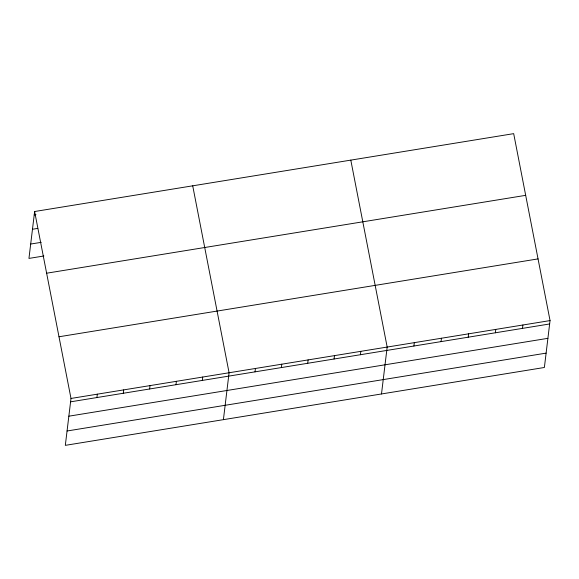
<?xml version="1.0" encoding="UTF-8"?>
<svg xmlns="http://www.w3.org/2000/svg" width="579" height="579" viewBox="0 0 579 579"><rect width="100%" height="100%" fill="white"/><g stroke="black" fill="none" stroke-linecap="round" stroke-linejoin="round"><path stroke-width="0.87" d="M34.624 211.516L70.993 398.453L65.318 445.352L544.376 367.484L550.05 320.585L513.682 133.648L34.624 211.516L28.95 258.415L43.881 255.983M96.932 397.549L97.337 394.169M123.276 393.271L123.689 389.891M149.628 388.987L150.033 385.607M175.973 384.702L176.385 381.322M202.324 380.417L202.73 377.038M223.407 419.659L229.081 372.76L192.713 185.816M255.021 371.856L255.426 368.476M281.365 367.571L281.778 364.191M307.717 363.286L308.122 359.906M334.061 359.009L334.474 355.629M360.413 354.724L360.818 351.344M381.496 393.959L387.17 347.06L350.802 160.122M413.905 346.025L414.318 342.652M441.053 341.617L441.466 338.237M468.201 337.202L468.606 333.822M495.349 332.787L495.754 329.415M522.497 328.38L522.902 325M34.219 214.896L35.97 214.606M32.482 229.255L37.751 228.401M30.687 244.048L41.225 242.34M46.624 273.208L525.681 195.34M58.993 336.768L538.05 258.9M70.993 398.453L550.05 320.585M70.58 401.833L549.645 323.965M68.843 416.192L547.9 338.324M67.055 430.993L546.113 353.125"/></g></svg>
